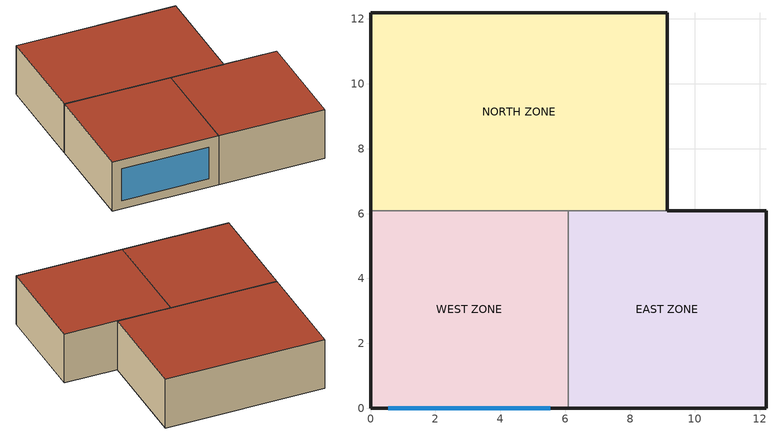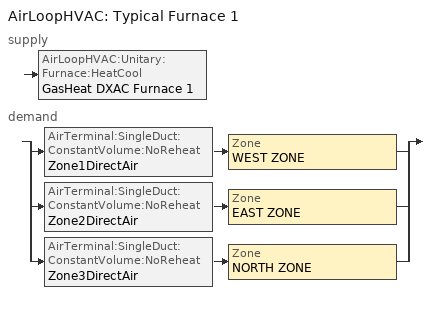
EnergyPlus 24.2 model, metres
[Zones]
WEST ZONE
 floor adiabatic (FLOOR SLAB 8 IN): 0,0 0,6.1 6.1,6.1 6.1,0 z0
 wall outside (EXTWALL80): 0,6.1 0,0 6.1,0 z0:3.05
 wall to NORTH ZONE (PARTITION06): 6.1,6.1 0,6.1 z0:3.05
 wall to EAST ZONE (PARTITION06): 6.1,0 6.1,6.1 z0:3.05
 window (Dbl Clr 3mm/6mm Air): 0.55,0 5.55,0 z0.5:2.5
 roof outside (ROOF34): 0,6.1 0,0 6.1,0 6.1,6.1 z3.05
EAST ZONE
 floor adiabatic (FLOOR SLAB 8 IN): 6.1,0 6.1,6.1 12.19,6.1 12.19,0 z0
 wall outside (EXTWALL80): 6.1,0 12.19,0 12.19,6.1 9.14,6.1 z0:3.05
 wall to NORTH ZONE (PARTITION06): 9.14,6.1 6.1,6.1 z0:3.05
 roof outside (ROOF34): 6.1,6.1 6.1,0 12.19,0 12.19,6.1 z3.05
NORTH ZONE
 floor adiabatic (FLOOR SLAB 8 IN): 0,6.1 0,12.19 9.14,12.19 9.14,6.1 z0
 wall outside (EXTWALL80): 9.14,6.1 9.14,12.19 0,12.19 0,6.1 z0:3.05
 roof outside (ROOF34): 0,12.19 0,6.1 9.14,6.1 9.14,12.19 z3.05
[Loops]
AirLoopHVAC 'Typical Furnace 1'
 supply: AirLoopHVAC:Unitary:Furnace:HeatCool 'GasHeat DXAC Furnace 1'
 demand: split
  | AirTerminal:SingleDuct:ConstantVolume:NoReheat 'Zone1DirectAir' > Zone 'WEST ZONE'
  | AirTerminal:SingleDuct:ConstantVolume:NoReheat 'Zone2DirectAir' > Zone 'EAST ZONE'
  | AirTerminal:SingleDuct:ConstantVolume:NoReheat 'Zone3DirectAir' > Zone 'NORTH ZONE'
[Building]
NONE: Loads convergence tolerance value=0.04; Maximum number of warmup days=25; Minimum number of warmup days=6; North axis=0; Solar distribution=FullInteriorAndExterior; Temperature convergence tolerance value=0.4; Terrain=Suburbs
[Site:GroundTemperature:BuildingSurface]
21, 21.5, 22, 22.2, 22.2, 22.2, 22.2, 22.2, 22.2, 22, 21.5, 21
[Site:Location]
MIAMI_FL_USA_WMO_722020: Elevation=2; Latitude=25.78; Longitude=-80.27; Time zone=-5
[SizingPeriod:DesignDay] Barometric pressure=101301; Day of month=21; Daylight saving time indicator=No; Humidity condition type=WetBulb; Rain indicator=No; Snow indicator=No; Solar model indicator=ASHRAEClearSky
Name | Daily dry bulb temperature range | Day type | Maximum dry bulb temperature | Month | Sky clearness | Wetbulb or dewpoint at maximum dry bulb | Wind direction | Wind speed
MIAMI Ann Clg .4% Condns DB=>MWB | 6.7 | SummerDesignDay | 33.1 | 7 | 1 | 25.3 | 140 | 4.7
MIAMI Ann Htg 99.6% Condns DB | 0 | WinterDesignDay | 8 | 1 | 0 | 8 | 340 | 4.4
[Construction]
Dbl Clr 3mm/6mm Air: CLEAR 3MM, AIR 6MM, CLEAR 3MM
EXTWALL80: A1 - 1 IN STUCCO, C4 - 4 IN COMMON BRICK, E1 - 3 / 4 IN PLASTER OR GYP BOARD
FLOOR SLAB 8 IN: C10 - 8 IN HW CONCRETE
PARTITION06: E1 - 3 / 4 IN PLASTER OR GYP BOARD, C6 - 8 IN CLAY TILE, E1 - 3 / 4 IN PLASTER OR GYP BOARD
ROOF34: E2 - 1 / 2 IN SLAG OR STONE, E3 - 3 / 8 IN FELT AND MEMBRANE, R30 CEILING INSULATION, C12 - 2 IN HW CONCRETE
[Material] Thermal absorptance=0.9
Name | Conductivity | Density | Roughness | Solar absorptance | Specific heat | Thickness | Visible absorptance
A1 - 1 IN STUCCO | 0.691831 | 1858.142 | Smooth | 0.92 | 836.8 | 0.0253898 | 0.92
C4 - 4 IN COMMON BRICK | 0.726422 | 1922.216 | Rough | 0.76 | 836.8 | 0.101498 | 0.76
C6 - 8 IN CLAY TILE | 0.570761 | 1121.292 | Smooth | 0.82 | 836.8 | 0.203302 | 0.82
C10 - 8 IN HW CONCRETE | 1.729577 | 2242.585 | MediumRough | 0.65 | 836.8 | 0.203302 | 0.65
C12 - 2 IN HW CONCRETE | 1.729577 | 2242.585 | MediumRough | 0.65 | 836.8 | 0.0509016 | 0.65
E1 - 3 / 4 IN PLASTER OR GYP BOARD | 0.726422 | 1601.846 | Smooth | 0.92 | 836.8 | 0.01905 | 0.92
E2 - 1 / 2 IN SLAG OR STONE | 1.435549 | 881.0155 | Rough | 0.55 | 1673.6 | 0.0127102 | 0.55
E3 - 3 / 8 IN FELT AND MEMBRANE | 0.190253 | 1121.292 | Rough | 0.75 | 1673.6 | 0.00954024 | 0.75
R30 CEILING INSULATION | 0.0432394 | 91.30524 | VeryRough | 0.5 | 836.8 | 0.228 | 0.5
[WindowMaterial:Gas]
AIR 6MM: Gas type=Air; Thickness=0.0063
[WindowMaterial:Glazing]
CLEAR 3MM: Back side infrared hemispherical emissivity=0.84; Back side solar reflectance at normal incidence=0.075; Back side visible reflectance at normal incidence=0.081; Conductivity=0.9; Front side infrared hemispherical emissivity=0.84; Front side solar reflectance at normal incidence=0.075; Front side visible reflectance at normal incidence=0.081; Infrared transmittance at normal incidence=0; Optical data type=SpectralAverage; Solar transmittance at normal incidence=0.837; Thickness=0.003; Visible transmittance at normal incidence=0.898
[AirLoopHVAC]
Typical Furnace 1: Design supply air flow rate=1.3
[AirLoopHVAC:Unitary:Furnace:HeatCool]
GasHeat DXAC Furnace 1: Availability schedule=FanAndCoilAvailSched; Controlling zone or thermostat location=East Zone; Cooling coil=Furnace ACDXCoil 1; Cooling supply air flow rate=1.3; Dehumidification control type=None; Fan placement=BlowThrough; Heating coil=Furnace Heating Coil 1; Heating supply air flow rate=1.3; Maximum supply air temperature=80; No load supply air flow rate=0; Supply air fan operating mode schedule=CyclingFanSchedule; Supply fan=Supply Fan 1
[AirTerminal:SingleDuct:ConstantVolume:NoReheat] Availability schedule=FanAndCoilAvailSched
Name | Maximum air flow rate
Zone1DirectAir; Zone3DirectAir | 0.47
Zone2DirectAir | 0.36
[AvailabilityManager:Scheduled]
Furnace 1 Avail: Schedule=FanAndCoilAvailSched
[Coil:Cooling:DX:SingleSpeed]
Furnace ACDXCoil 1: 2023 rated evaporator fan power per volume flow rate=934.4; Availability schedule=FanAndCoilAvailSched; Energy input ratio function of flow fraction curve=WindACEIRFFF; Energy input ratio function of temperature curve=WindACEIRFT; Gross rated cooling cop=3; Gross rated sensible heat ratio=0.75; Gross rated total cooling capacity=25000; Part load fraction correlation curve=WindACPLFFPLR; Rated air flow rate=1.3; Total cooling capacity function of flow fraction curve=WindACCoolCapFFF; Total cooling capacity function of temperature curve=WindACCoolCapFT
[Coil:Heating:Fuel]
Furnace Heating Coil 1: Availability schedule=FanAndCoilAvailSched; Burner efficiency=0.8; Fuel type=NaturalGas; Nominal capacity=25000
[ElectricEquipment] Design level=1000; Design level calculation method=EquipmentLevel; End use subcategory=0; Fraction latent=0; Fraction lost=0; Fraction radiant=0.3; Schedule=INTERMITTENT
Name | Zone or zonelist or space or spacelist
EAST ZONE ElecEq 1 | EAST ZONE
NORTH ZONE ElecEq 1 | NORTH ZONE
WEST ZONE ElecEq 1 | WEST ZONE
[Fan:OnOff]
Supply Fan 1: Availability schedule=FanAndCoilAvailSched; Fan total efficiency=0.7; Maximum flow rate=1.3; Motor efficiency=0.9; Motor in airstream fraction=1; Pressure rise=600
[Lights] Design level calculation method=LightingLevel; End use subcategory=GeneralLights; Fraction radiant=0.2; Fraction replaceable=0; Fraction visible=0.2; Lighting level=500; Return air fraction=0; Schedule=OFFICE LIGHTING
Name | Zone or zonelist or space or spacelist
EAST ZONE Lights 1 | EAST ZONE
NORTH ZONE Lights 1 | NORTH ZONE
[People] Activity level schedule=Activity Sch; Air velocity schedule=Air Velo Sch; Carbon dioxide generation rate=3.82e-08; Clothing insulation calculation method=ClothingInsulationSchedule; Clothing insulation schedule=Clothing Sch; Fraction radiant=0.3; Mean radiant temperature calculation type=EnclosureAveraged; Number of people calculation method=People; Number of people schedule=OFFICE OCCUPANCY; Thermal comfort model 1 type=Fanger; Work efficiency schedule=Work Eff Sch
Name | Number of people | Zone or zonelist or space or spacelist
EAST ZONE | 3 | EAST ZONE
NORTH ZONE | 4 | NORTH ZONE
WEST ZONE | 3 | WEST ZONE
[ThermostatSetpoint:SingleCooling]
Cooling Setpoint with SB: Setpoint temperature schedule=Cooling Setpoints
[ThermostatSetpoint:SingleHeating]
Heating Setpoint with SB: Setpoint temperature schedule=Heating Setpoints
[ThermostatSetpoint:ThermalComfort:Fanger:DualSetpoint]
Dual Comfort Setpoint: Fanger thermal comfort cooling schedule=Cooling PMV Setpoints; Fanger thermal comfort heating schedule=Heating PMV Setpoints
[ThermostatSetpoint:ThermalComfort:Fanger:SingleCooling]
Single Cooling Comfort Setpoint: Fanger thermal comfort schedule=Single Cooling PMV Setpoints
[ThermostatSetpoint:ThermalComfort:Fanger:SingleHeating]
Single Heating Comfort Setpoint: Fanger thermal comfort schedule=Single Heating PMV Setpoints
[ThermostatSetpoint:ThermalComfort:Fanger:SingleHeatingOrCooling]
Single Heating Cooling Comfort Setpoint: Fanger thermal comfort schedule=Single HeatingCooling PMV Setpoints
[Zone] Ceiling height=Autocalculate; Multiplier=1; Type=1; Volume=Autocalculate
EAST ZONE; NORTH ZONE; WEST ZONE
[ZoneControl:Thermostat]
Zone 2 Thermostat: Zone or zonelist=EAST ZONE; Control 1=Heating Setpoint with SB; Control 2=Cooling Setpoint with SB; Control type schedule=Zone Control Type Sched
[ZoneControl:Thermostat:ThermalComfort]
Zone 2 Comfort Control: Zone or zonelist=EAST ZONE; Averaging method=PeopleAverage; Maximum dry bulb temperature setpoint=40; Minimum dry bulb temperature setpoint=12.8; Thermal comfort control 1=Single Heating Comfort Setpoint; Thermal comfort control 2=Single Cooling Comfort Setpoint; Thermal comfort control 3=Single Heating Cooling Comfort Setpoint; Thermal comfort control 4=Dual Comfort Setpoint; Thermal comfort control type schedule=Zone Comfort Control Type Sched
[Zone equipment]
WEST ZONE: Zone1DirectAir
EAST ZONE: Zone2DirectAir
NORTH ZONE: Zone3DirectAir
[Curve:Biquadratic] Input unit type for x=Temperature; Input unit type for y=Temperature; Maximum value of x=23.88889; Maximum value of y=46.11111; Minimum value of x=12.77778; Minimum value of y=18; Output unit type=Dimensionless
Name | Coefficient1 constant | Coefficient2 x | Coefficient3 x 2 | Coefficient4 y | Coefficient5 y 2 | Coefficient6 x y
WindACCoolCapFT | 0.942588 | 0.00954335 | 0.00068377 | -0.0110427 | 5.249e-06 | -9.72e-06
WindACEIRFT | 0.342414 | 0.034885 | -0.0006237 | 0.00497722 | 0.000437951 | -0.000728028
[Curve:Quadratic]
Name | Maximum value of x | Minimum value of x | Coefficient1 constant | Coefficient2 x | Coefficient3 x 2
WindACCoolCapFFF | 1.5 | 0.5 | 0.8 | 0.2 | 0
WindACEIRFFF | 1.5 | 0.5 | 1.1552 | -0.1808 | 0.0256
WindACPLFFPLR | 1 | 0 | 0.85 | 0.15 | 0
[Schedule:Compact]
Activity Sch: Through: 12/31, For: AllDays, Until: 24:00, 131.8
Air Velo Sch: Through: 12/31, For: AllDays, Until: 24:00, 0.1
Clothing Sch: Through: 12/31, For: WinterDesignDay, Until: 24:00, 1, For: AllOtherDays, Until: 24:00, 0.5
Cooling PMV Setpoints: Through: 12/31, For: AllDays, Until:  7:00, 1, Until: 17:00, 0.3, Until: 24:00, 1
Cooling Setpoints: Through: 12/31, For: AllDays, Until:  7:00, 30, Until: 17:00, 24, Until: 24:00, 30
CyclingFanSchedule; Work Eff Sch: Through: 12/31, For: AllDays, Until: 24:00, 0
FanAndCoilAvailSched: Through: 3/31, For: AllDays, Until: 24:00, 1, Through: 9/30, For: WeekDays SummerDesignDay, Until: 7:00, 0, Until: 17:00, 1, Until: 24:00, 0, For: WinterDesignDay, Until: 24:00, 0, For: AllOtherDays, Until: 24:00, 0, Through: 12/31, For: AllDays, Until: 24:00, 1
Heating PMV Setpoints: Through: 12/31, For: AllDays, Until:  7:00, -1, Until: 17:00, -0.3, Until: 24:00, -1
Heating Setpoints: Through: 12/31, For: AllDays, Until:  7:00, 15, Until: 17:00, 20, Until: 24:00, 15
INTERMITTENT: Through: 12/31, For: WeekDays SummerDesignDay, Until: 8:00, 0, Until: 18:00, 1, Until: 24:00, 0, For: AllOtherDays, Until: 24:00, 0
OFFICE LIGHTING: Through: 12/31, For: WeekDays SummerDesignDay, Until: 6:00, 0.05, Until: 7:00, 0.2, Until: 17:00, 1, Until: 18:00, 0.5, Until: 24:00, 0.05, For: AllOtherDays, Until: 24:00, 0.05
OFFICE OCCUPANCY: Through: 12/31, For: WeekDays SummerDesignDay, Until: 7:00, 0, Until: 8:00, 0.5, Until: 12:00, 1, Until: 13:00, 0.5, Until: 16:00, 1, Until: 17:00, 0.5, Until: 24:00, 0, For: AllOtherDays, Until: 24:00, 0
Single Cooling PMV Setpoints: Through: 12/31, For: AllDays, Until:  7:00, 1, Until: 17:00, 0.2, Until: 24:00, 1
Single Heating PMV Setpoints: Through: 12/31, For: AllDays, Until:  7:00, -1, Until: 17:00, -0.4, Until: 24:00, -1
Single HeatingCooling PMV Setpoints: Through: 12/31, For: AllDays, Until:  7:00, 1, Until: 17:00, -0.3, Until: 24:00, 1
Zone Comfort Control Type Sched: Through: 3/31, For: AllDays, Until: 7:00, 0, Until: 12:00, 1, Until: 17:00, 3, Until: 24:00, 0, Through: 9/30, For: AllDays, Until: 7:00, 0, Until: 12:00, 2, Until: 17:00, 4, Until: 24:00, 0, Through: 12/31, For: AllDays, Until: 7:00, 0, Until: 17:00, 4, Until: 24:00, 0
Zone Control Type Sched: Through: 3/31, For: AllDays, Until: 24:00, 1, Through: 9/30, For: AllDays, Until: 24:00, 2, Through: 12/31, For: AllDays, Until: 24:00, 1
